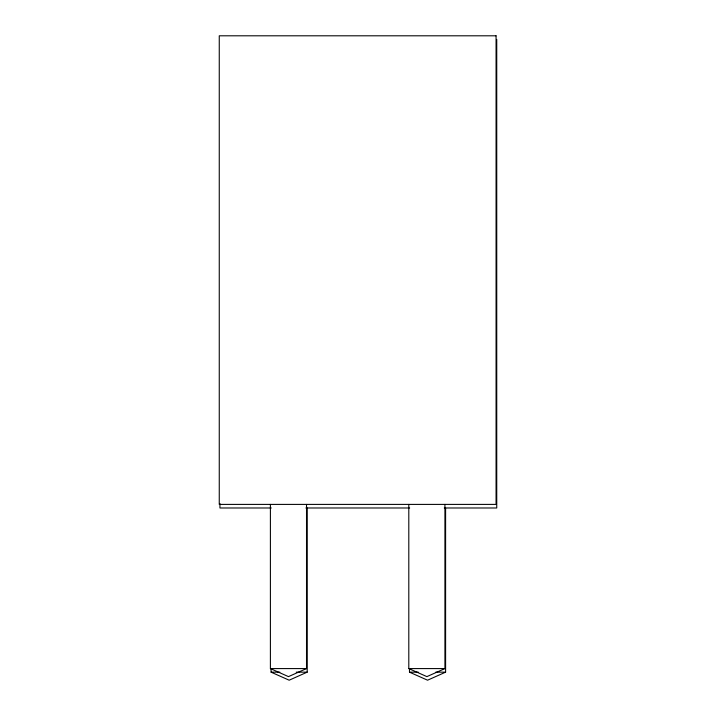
<?xml version="1.0" encoding="UTF-8"?>
<svg xmlns="http://www.w3.org/2000/svg" width="716" height="716" viewBox="0 0 716 716"><rect width="100%" height="100%" fill="white"/><g stroke="black" fill="none" stroke-linecap="round" stroke-linejoin="round"><path stroke-width="1.07" d="M306.52 504.404L306.52 668.583L288.485 676.62L270.397 668.583L270.397 504.404M307.2 507.984L307.2 672.154L289.166 680.2L271.078 672.154L271.078 668.807M444.922 504.404L444.922 668.583L426.888 676.62L408.8 668.583L408.8 504.404M445.603 507.984L445.603 672.154L427.568 680.2L409.48 672.154L409.48 668.807M271.283 507.984L219.937 507.984L219.937 503.509M305.884 507.984L409.686 507.984M444.287 507.984L496.743 507.984L496.743 39.38M270.397 668.583L306.52 668.583M408.8 668.583L444.922 668.583M271.078 672.154L279.84 672.154M296.254 672.154L307.2 672.154M409.48 672.154L418.242 672.154M435.749 672.154L445.603 672.154M496.063 35.8L219.257 35.8L219.257 504.404L496.063 504.404L496.063 35.8"/></g></svg>
